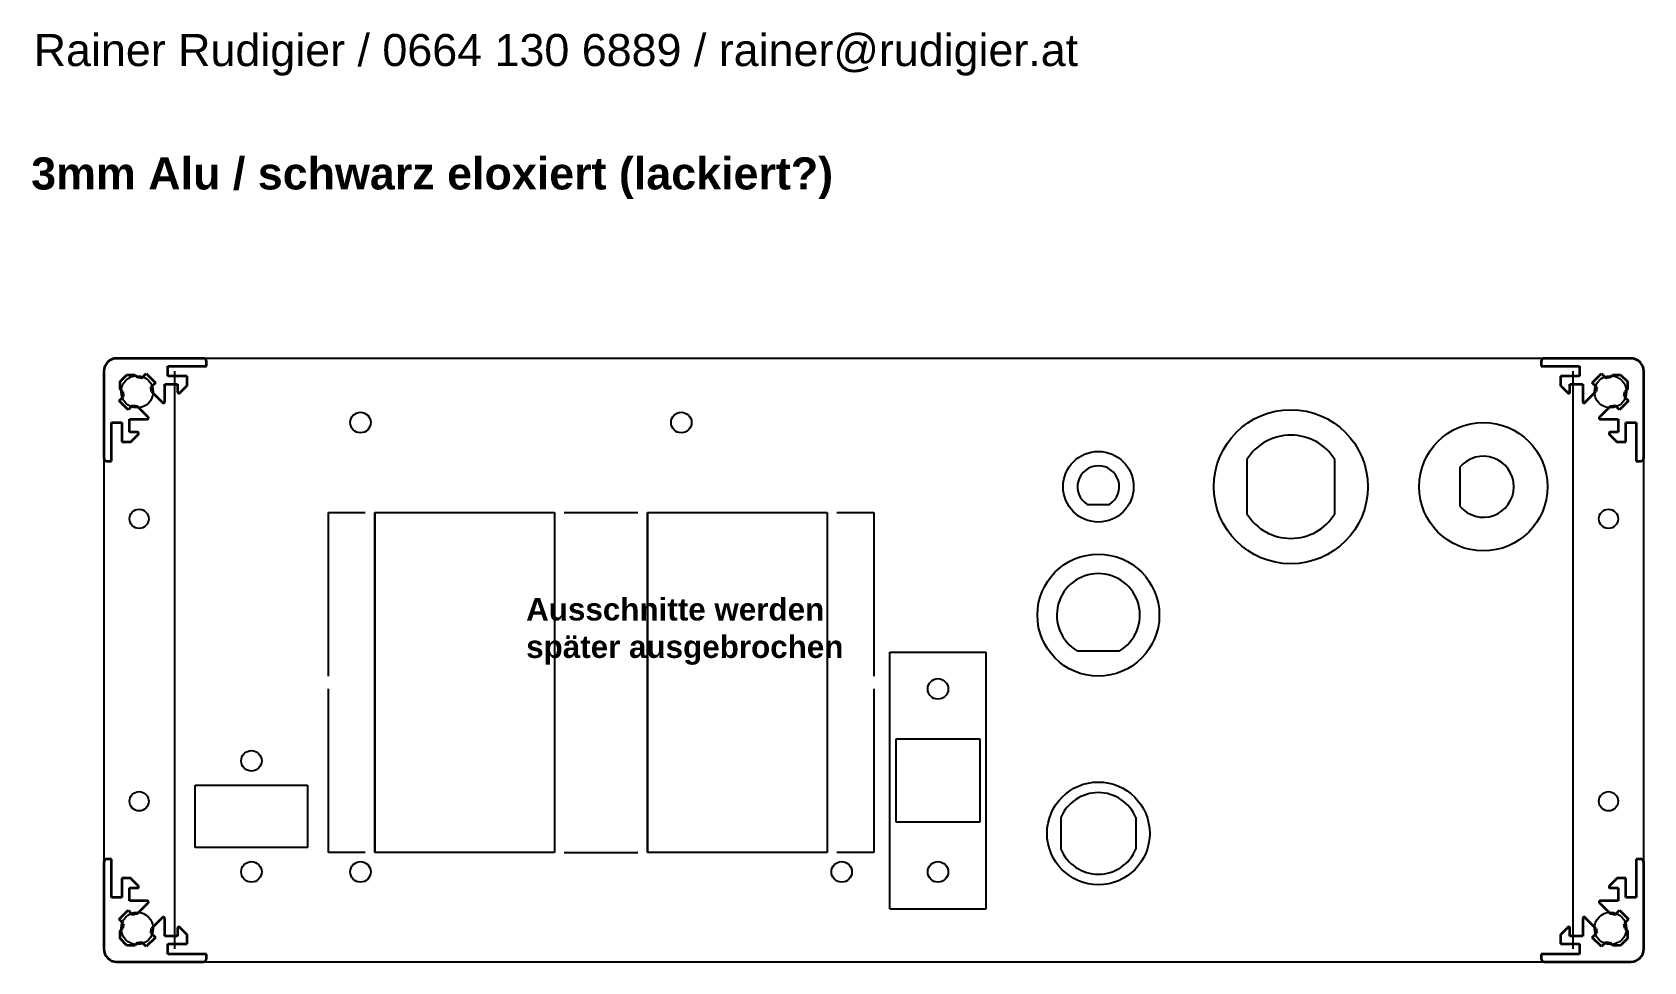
# Model space of a CAD drawing. Header units: millimetres. Extents: x -11 to 240, y 0 to 145.
import ezdxf

# ---------------------------------------------------------------- set-up
doc = ezdxf.new("R2010")
doc.units = ezdxf.units.MM
doc.layers.get('0').update_dxf_attribs({"lineweight": 25})
doc.layers.add('bemassung', color=30, linetype='Continuous', lineweight=25, true_color=0xff7f00)
doc.layers.add('outline', color=253, linetype='Continuous', lineweight=25, true_color=0xa0a0a4)
doc.layers.add('SLD-0', color=179, linetype='Continuous', true_color=0x26264c)
doc.styles.add('textstyle11', font='arialbd.ttf')
doc.styles.add('textstyle12', font='arial.ttf')
doc.styles.add('textstyle13', font='arialbd.ttf')

# ---------------------------------------------------------------- blocks, each defined once
blk = doc.blocks.new('PROFIL')
at = {"layer": 'SLD-0', "lineweight": 35}
for p, q in [((-5.2, 10.3), (-5.2, -3.2)), ((-4, 10.8), (-4.7, 10.8)), ((-4, 4.8), (-4, 10.8)), ((-1.08, 7.8), (-2.4, 7.8)), ((-2.4, 7.8), (-2.4, 4.8)), ((0.16, 6.64), (-0.94, 7.74)), ((-1.2, 4.3), (-1.2, 6.3)), ((-1.2, 6.3), (0.02, 6.3)), ((-2.4, 4.8), (-4, 4.8)), ((-2.83, 1.41), (-1.41, 2.83)), ((-1.41, 2.83), (-0.72, 2.13)), ((1.55, 4.3), (-1.2, 4.3)), ((-0.01, 2.25), (1.7, 3.96)), ((-2.13, 0.72), (-2.83, 1.41)), ((-2.65, -0.39), (-2.25, 0.01)), ((3.96, 1.7), (2.25, -0.01)), ((4.3, -1.2), (4.3, 1.55)), ((6.3, 0.02), (6.3, -1.2)), ((7.74, -0.94), (6.64, 0.16)), ((-2.65, -1.59), (-2.65, -0.39)), ((-1.59, -2.65), (-2.65, -1.59)), ((0.01, -2.25), (-0.39, -2.65)), ((1.41, -2.83), (0.72, -2.13)), ((2.83, -1.41), (1.41, -2.83)), ((2.13, -0.72), (2.83, -1.41)), ((6.3, -1.2), (4.3, -1.2)), ((4.8, -4), (4.8, -2.4)), ((4.8, -2.4), (7.8, -2.4)), ((7.8, -2.4), (7.8, -1.08)), ((-0.39, -2.65), (-1.59, -2.65)), ((10.8, -4), (4.8, -4)), ((10.8, -4.7), (10.8, -4)), ((-3.2, -5.2), (10.3, -5.2))]:
    blk.add_line(p, q, dxfattribs=at)
for centre, radius, start, end in [((-4.7, 10.3), 0.5, 90, 180), ((-1.08, 7.6), 0.2, 44.9999, 89.9998), ((0.02, 6.5), 0.2, 270, 45.0001), ((1.55, 4.1), 0.2, 315, 89.9999), ((0, 0), 2.25, 161.3877, 179.6746), ((0, 0), 2.25, 90.3253, 108.6121), ((4.1, 1.55), 0.2, 0.0001, 135), ((6.5, 0.02), 0.2, 45.0001, 180.0001), ((0, 0), 2.25, 270.3253, 288.6121), ((0, 0), 2.25, 341.3877, 359.6746), ((7.6, -1.08), 0.2, 0.0001, 45), ((-3.2, -3.2), 2, 180, 270), ((10.3, -4.7), 0.5, 270, 0)]:
    blk.add_arc(centre, radius, start, end, dxfattribs=at)

msp = doc.modelspace()

# ---------------------------------------------------------------- linework, layer by layer
for p, q in [((238, 94), (2, 94)), ((0, 92), (0, 2)), ((240, 2), (240, 92)), ((178.15, 78.23), (178.15, 69.77)), ((191.85, 69.77), (191.85, 78.23)), ((211.35, 77.04), (211.35, 70.96)), ((153.27, 71.25), (156.73, 71.25)), ((35, 70), (40.75, 70)), ((35, 44.5), (35, 70)), ((42.25, 70), (55.5, 70)), ((42.25, 70), (42.25, 17)), ((57, 70), (70.25, 70)), ((70.25, 70), (70.25, 17)), ((71.75, 70), (83.25, 70)), ((84.75, 70), (98, 70)), ((84.75, 70), (84.75, 17)), ((99.5, 70), (112.75, 70)), ((112.75, 70), (112.75, 17)), ((114.25, 70), (120, 70)), ((120, 70), (120, 44.5)), ((158.26, 48.4), (151.74, 48.4)), ((35, 17), (35, 42.5)), ((120, 42.5), (120, 17)), ((123.5, 34.75), (136.5, 34.75)), ((123.5, 21.75), (123.5, 34.75)), ((136.5, 34.75), (136.5, 21.75)), ((14.25, 27.5), (31.75, 27.5)), ((14.25, 17.8), (14.25, 27.5)), ((31.75, 27.5), (31.75, 17.8)), ((136.5, 21.75), (123.5, 21.75)), ((149.15, 22.47), (149.15, 17.53)), ((160.85, 22.47), (160.85, 17.53)), ((31.75, 17.8), (14.25, 17.8)), ((40.75, 17), (35, 17)), ((55.5, 17), (42.25, 17)), ((70.25, 17), (57, 17)), ((71.75, 17), (83.25, 17)), ((98, 17), (84.75, 17)), ((112.75, 17), (99.5, 17)), ((120, 17), (114.25, 17)), ((2, 0), (238, 0))]:
    msp.add_line(p, q)
for centre, radius in [((5.2, 88.8), 2.5), ((234.8, 88.8), 2.5), ((40, 84), 1.6), ((90, 84), 1.6), ((5.5, 69), 1.5), ((234.5, 69), 1.5), ((130, 42.5), 1.6), ((23, 31.3), 1.6), ((5.5, 25), 1.5), ((234.5, 25), 1.5), ((23, 14), 1.6), ((40, 14), 1.6), ((115, 14), 1.6), ((130, 14), 1.6), ((5.2, 5.2), 2.5), ((234.8, 5.2), 2.5)]:
    msp.add_circle(centre, radius)
for centre, radius, start, end in [((2, 92), 2, 90, 180), ((238, 92), 2, 0, 90), ((185, 74), 8.05, 31.6869, 148.3131), ((215, 74), 4.75, 219.7877, 140.2123), ((155, 74), 3.25, 302.2042, 237.7958), ((185, 74), 8.05, 211.6869, 328.3131), ((155, 54), 6.47, 300.2207, 239.7793), ((155, 20), 6.35, 22.889, 157.111), ((155, 20), 6.35, 202.889, 337.111), ((2, 2), 2, 180, 270), ((238, 2), 2, 270, 0)]:
    msp.add_arc(centre, radius, start, end)
at = {"layer": 'outline'}
for p, q in [((11, 92), (11, 2)), ((229, 2), (229, 92)), ((42.25, 70), (70.25, 70)), ((42.25, 17), (42.25, 70)), ((70.25, 70), (70.25, 17)), ((84.75, 70), (112.75, 70)), ((84.75, 17), (84.75, 70)), ((112.75, 70), (112.75, 17)), ((122.5, 8.25), (122.5, 48.25)), ((122.5, 48.25), (137.5, 48.25)), ((137.5, 8.25), (137.5, 48.25)), ((70.25, 17), (42.25, 17)), ((112.75, 17), (84.75, 17)), ((122.5, 8.25), (137.5, 8.25))]:
    msp.add_line(p, q, dxfattribs=at)
for centre, radius in [((185, 74), 12), ((215, 74), 10), ((155, 74), 5.5), ((155, 54), 9.5), ((155, 20), 8)]:
    msp.add_circle(centre, radius, dxfattribs=at)

# ---------------------------------------------------------------- block references
at = {"color": 7, "linetype": 'Continuous'}
for p, rotation in [((5.2, 88.8), 270), ((234.8, 88.8), 180), ((234.8, 5.2), 90)]:
    msp.add_blockref('PROFIL', p, dxfattribs=dict(at, rotation=rotation))
msp.add_blockref('PROFIL', (5.2, 5.2), dxfattribs=at)

# ---------------------------------------------------------------- texts
at = {"layer": 'bemassung', "attachment_point": 1}
for s, insert, char_height, style in [('Rainer Rudigier / 0664 130 6889 / rainer@rudigier.at', (-10.93, 144.53), 5, 'textstyle12'), ('3mm Alu / schwarz eloxiert (lackiert?)', (-11.32, 125.31), 5, 'textstyle11'), ('Ausschnitte werden\\Pspäter ausgebrochen', (65.82, 56.66), 3.5, 'textstyle13')]:
    msp.add_mtext(s, dxfattribs=dict(at, insert=insert, char_height=char_height, style=style))

doc.saveas('drawing.dxf')
